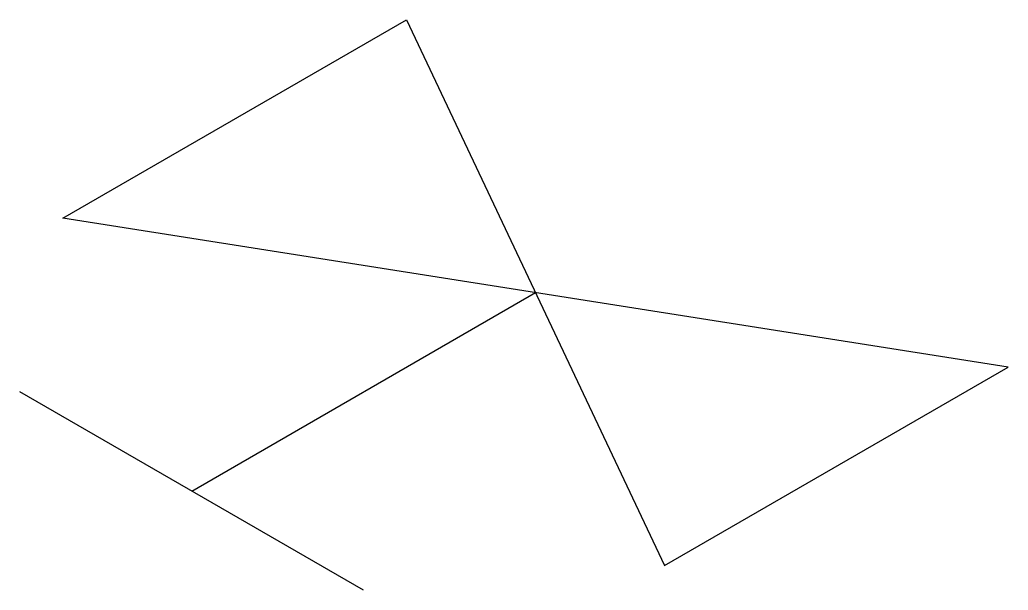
# Model space of a CAD drawing. Header units: millimetres. Extents: x -10041.998 to -10041.625, y -19.75 to -19.534.
import ezdxf

# ---------------------------------------------------------------- set-up
doc = ezdxf.new("R2010")
doc.units = ezdxf.units.MM
doc.layers.add('Tub_iso_bloqueios', color=2, linetype='Continuous')

msp = doc.modelspace()

# ---------------------------------------------------------------- linework, layer by layer
at = {"layer": 'Tub_iso_bloqueios'}
for p, q in [((-10041.98203, -19.6092), (-10041.85213, -19.5342)), ((-10041.85213, -19.5342), (-10041.7547, -19.74045)), ((-10041.6248, -19.66545), (-10041.98203, -19.6092)), ((-10041.93332, -19.71233), (-10041.80341, -19.63733)), ((-10041.7547, -19.74045), (-10041.6248, -19.66545))]:
    msp.add_line(p, q, dxfattribs=at)
at = {"layer": 'Tub_iso_bloqueios', "color": 2}
msp.add_line((-10041.86837, -19.74983), (-10041.99827, -19.67483), dxfattribs=at)

doc.saveas('drawing.dxf')
